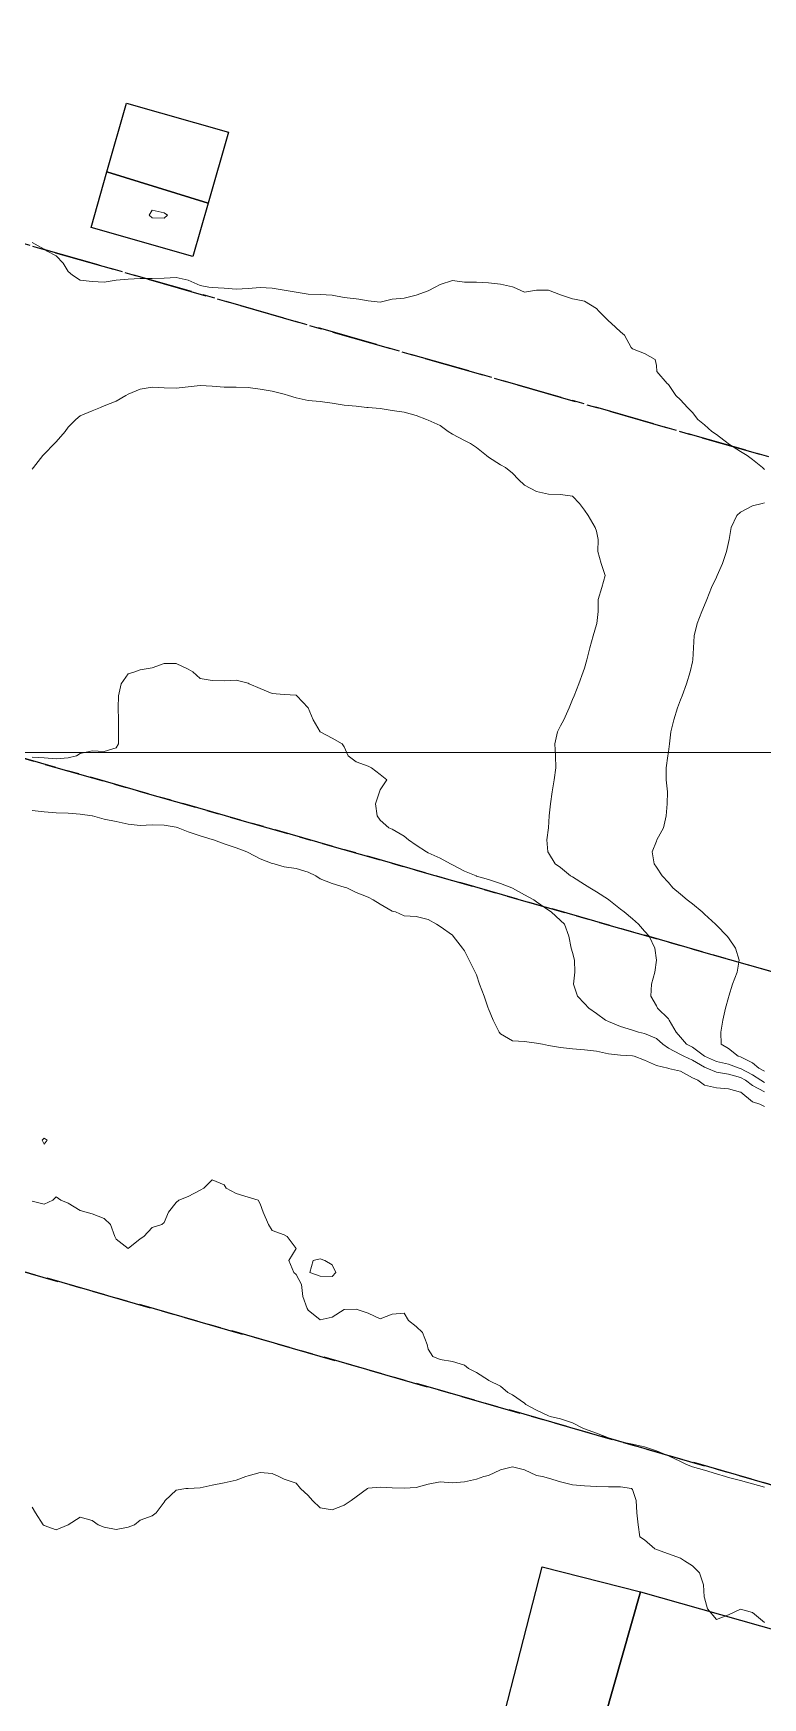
# Model space of a CAD drawing. Header units: centimetres. Extents: x 0 to 642158, y -847 to 649707.
# Drawn here: x 617834.3 to 617864.7, y 621248 to 621317.3 of the extents above; entities that cross this region are included whole.
import ezdxf

# ---------------------------------------------------------------- set-up
doc = ezdxf.new("R2010")
doc.units = ezdxf.units.CM
doc.header["$MEASUREMENT"] = 0
doc.linetypes.add('CENTERX2', pattern=[4, 2.5, -0.5, 0.5, -0.5])
doc.layers.add('MEV_grille', color=254, linetype='Continuous', lineweight=9)
doc.layers.add('WAL_topographie 0.5', color=253, linetype='Continuous', lineweight=20)
doc.layers.add('SPW_batiments', color=7, linetype='Continuous')
doc.layers.add('SPW_parcellaire cadastral', color=7, linetype='CENTERX2', lineweight=25, true_color=0xff0542)

# ---------------------------------------------------------------- blocks, each defined once
blk = doc.blocks.new('*U114')
at = {"layer": 'MEV_grille', "transparency": 33554687}
blk.add_lwpolyline([(-1338.461, 0), (1338.461, 0)], dxfattribs=at)
blk = doc.blocks.new('*U115')
at = {"layer": 'MEV_grille', "color": 0, "linetype": 'ByBlock', "lineweight": -2, "transparency": 16777216}
blk.add_blockref('*U114', (0, -1100), dxfattribs=at)

msp = doc.modelspace()

# ---------------------------------------------------------------- linework, layer by layer
at = {"layer": 'SPW_batiments'}
for points in [[(617841.581, 621310.245), (617837.366, 621311.556), (617838.186, 621314.417), (617842.429, 621313.202), (617841.581, 621310.245)], [(617841.581, 621310.245), (617840.946, 621308.026), (617836.704, 621309.241), (617837.366, 621311.556), (617841.581, 621310.245)], [(617855.489, 621253.496), (617859.587, 621252.457), (617856.621, 621242.007), (617852.889, 621243.403), (617855.489, 621253.496)], [(617866.253, 621250.574), (617865.753, 621248.574), (617867.32, 621248.058), (617866.953, 621246.474), (617874.12, 621244.225), (617874.032, 621243.927), (617872.27, 621237.959), (617872.221, 621237.791), (617856.621, 621242.007), (617859.587, 621252.457), (617866.253, 621250.574)]]:
    msp.add_lwpolyline(points, dxfattribs=at)
at = {"layer": 'SPW_parcellaire cadastral'}
for points in [[(617833.282, 621314.509), (617835.251, 621327.391), (617837.643, 621329.177), (617908.107, 621309.191), (617902.428, 621288.973), (617831.385, 621309.286), (617833.282, 621314.509)], [(617819.413, 621291.278), (617826.794, 621300.171), (617831.385, 621309.286), (617902.428, 621288.973), (617896.782, 621269.225), (617819.413, 621291.278)], [(617819.413, 621291.278), (617896.782, 621269.225), (617891.137, 621249.476), (617805.988, 621273.734), (617807.259, 621275.414), (617819.413, 621291.278)], [(617846.235, 621239.198), (617816.33, 621247.623), (617814.041, 621248.27), (617816.274, 621251.37), (617811.548, 621254.19), (617808.336, 621249.882), (617791.53, 621254.629), (617805.988, 621273.734), (617891.137, 621249.476), (617885.511, 621228.116), (617846.235, 621239.198)]]:
    msp.add_lwpolyline(points, dxfattribs=at)
at = {"layer": 'WAL_topographie 0.5'}
for points in [[(617839.887, 621309.75), (617839.75, 621309.625), (617839.25, 621309.646), (617839.119, 621309.75), (617839.25, 621309.964), (617839.75, 621309.85), (617839.887, 621309.75)], [(617834.25, 621308.612), (617834.75, 621308.333), (617834.875, 621308.25), (617835.25, 621308.062), (617835.538, 621307.75), (617835.75, 621307.401), (617835.936, 621307.25), (617836.25, 621307.052), (617836.75, 621306.996), (617837.25, 621306.967), (617837.75, 621307.05), (617838.25, 621307.091), (617838.75, 621307.117), (617839.25, 621307.121), (617839.75, 621307.128), (617840.25, 621307.15), (617840.75, 621307.048), (617841.25, 621306.827), (617841.613, 621306.75), (617841.75, 621306.735), (617842.25, 621306.707), (617842.75, 621306.676), (617843.25, 621306.701), (617843.75, 621306.744), (617844.25, 621306.71), (617844.75, 621306.636), (617845.25, 621306.552), (617845.75, 621306.464), (617846.25, 621306.453), (617846.75, 621306.417), (617847.25, 621306.327), (617847.75, 621306.269), (617847.85, 621306.25), (617848.25, 621306.191), (617848.75, 621306.125), (617849.25, 621306.25), (617849.25, 621306.25), (617849.75, 621306.292), (617850.25, 621306.417), (617850.75, 621306.604), (617851.042, 621306.75), (617851.25, 621306.859), (617851.75, 621307.028), (617852.25, 621306.966), (617852.75, 621306.964), (617853.25, 621306.938), (617853.75, 621306.882), (617854.25, 621306.764), (617854.296, 621306.75), (617854.75, 621306.55), (617855.25, 621306.63), (617855.75, 621306.632), (617856.25, 621306.431), (617856.75, 621306.265), (617856.833, 621306.25), (617857.25, 621306.167), (617857.75, 621305.87), (617857.847, 621305.75), (617858.25, 621305.359), (617858.367, 621305.25), (617858.75, 621304.891), (617858.917, 621304.75), (617859.202, 621304.25), (617859.25, 621304.183), (617859.75, 621304), (617860.194, 621303.75), (617860.25, 621303.5), (617860.272, 621303.25), (617860.694, 621302.75), (617860.75, 621302.71), (617861.053, 621302.25), (617861.25, 621302.071), (617861.544, 621301.75), (617861.75, 621301.544), (617861.975, 621301.25), (617862.25, 621301.018), (617862.561, 621300.75), (617862.75, 621300.629), (617863.236, 621300.25), (617863.25, 621300.239), (617863.75, 621299.918), (617864.031, 621299.75), (617864.25, 621299.581), (617864.672, 621299.25), (617864.75, 621299.168)], [(617834.25, 621299.183), (617834.303, 621299.25), (617834.698, 621299.75), (617834.75, 621299.81), (617835.181, 621300.25), (617835.25, 621300.321), (617835.625, 621300.75), (617835.75, 621300.921), (617836.071, 621301.25), (617836.25, 621301.4), (617836.75, 621301.612), (617837.098, 621301.75), (617837.25, 621301.819), (617837.75, 621302.009), (617838.156, 621302.25), (617838.25, 621302.295), (617838.75, 621302.504), (617839.25, 621302.586), (617839.75, 621302.562), (617840.25, 621302.555), (617840.75, 621302.61), (617841.25, 621302.657), (617841.75, 621302.635), (617842.25, 621302.59), (617842.75, 621302.598), (617843.25, 621302.581), (617843.75, 621302.513), (617844.25, 621302.422), (617844.75, 621302.302), (617844.922, 621302.25), (617845.25, 621302.143), (617845.75, 621302.034), (617846.25, 621301.994), (617846.75, 621301.924), (617847.25, 621301.846), (617847.75, 621301.801), (617848.194, 621301.75), (617848.25, 621301.745), (617848.75, 621301.7), (617849.25, 621301.624), (617849.75, 621301.547), (617850.25, 621301.413), (617850.672, 621301.25), (617850.75, 621301.214), (617851.25, 621300.992), (617851.583, 621300.75), (617851.75, 621300.64), (617852.25, 621300.377), (617852.508, 621300.25), (617852.75, 621300.087), (617853.173, 621299.75), (617853.25, 621299.675), (617853.75, 621299.364), (617853.96, 621299.25), (617854.25, 621299.011), (617854.5, 621298.75), (617854.75, 621298.519), (617855.25, 621298.25), (617855.25, 621298.25), (617855.75, 621298.136), (617856.25, 621298.125), (617856.75, 621298.058), (617857.046, 621297.75), (617857.25, 621297.475), (617857.4, 621297.25), (617857.705, 621296.75), (617857.75, 621296.6), (617857.82, 621296.25), (617857.816, 621295.75), (617857.942, 621295.25), (617858.115, 621294.75), (617857.971, 621294.25), (617857.827, 621293.75), (617857.817, 621293.25), (617857.761, 621292.75), (617857.75, 621292.713), (617857.616, 621292.25), (617857.47, 621291.75), (617857.345, 621291.25), (617857.25, 621290.904), (617857.198, 621290.75), (617857.021, 621290.25), (617856.817, 621289.75), (617856.75, 621289.595), (617856.613, 621289.25), (617856.389, 621288.75), (617856.25, 621288.5), (617856.132, 621288.25), (617856.02, 621287.75), (617856.043, 621287.25), (617856.055, 621286.75), (617855.997, 621286.25), (617855.912, 621285.75), (617855.837, 621285.25), (617855.788, 621284.75), (617855.75, 621284.25), (617855.75, 621284.25), (617855.691, 621283.75), (617855.728, 621283.25), (617855.75, 621283.218), (617856.039, 621282.75), (617856.25, 621282.6), (617856.677, 621282.25), (617856.75, 621282.208), (617857.25, 621281.889), (617857.474, 621281.75), (617857.75, 621281.59), (617858.25, 621281.268), (617858.274, 621281.25), (617858.75, 621280.869), (617858.91, 621280.75), (617859.25, 621280.464), (617859.506, 621280.25), (617859.75, 621279.955), (617859.941, 621279.75), (617860.177, 621279.25), (617860.25, 621278.75), (617860.25, 621278.75), (617860.25, 621278.75), (617860.188, 621278.25), (617860.046, 621277.75), (617860.012, 621277.25), (617860.25, 621276.845), (617860.295, 621276.75), (617860.75, 621276.298), (617860.78, 621276.25), (617861.076, 621275.75), (617861.25, 621275.536), (617861.501, 621275.25), (617861.75, 621275.121), (617862.249, 621274.75), (617862.25, 621274.749), (617862.75, 621274.533), (617863.25, 621274.415), (617863.702, 621274.25), (617863.75, 621274.235), (617864.25, 621273.966), (617864.598, 621273.75), (617864.75, 621273.657)], [(617864.75, 621297.781), (617864.65, 621297.75), (617864.25, 621297.656), (617863.75, 621297.384), (617863.597, 621297.25), (617863.357, 621296.75), (617863.285, 621296.25), (617863.25, 621296.125), (617863.166, 621295.75), (617862.995, 621295.25), (617862.779, 621294.75), (617862.75, 621294.682), (617862.545, 621294.25), (617862.351, 621293.75), (617862.25, 621293.52), (617862.144, 621293.25), (617861.95, 621292.75), (617861.824, 621292.25), (617861.798, 621291.75), (617861.77, 621291.25), (617861.75, 621291.155), (617861.658, 621290.75), (617861.503, 621290.25), (617861.32, 621289.75), (617861.25, 621289.579), (617861.129, 621289.25), (617860.97, 621288.75), (617860.853, 621288.25), (617860.793, 621287.75), (617860.75, 621287.417), (617860.728, 621287.25), (617860.654, 621286.75), (617860.66, 621286.25), (617860.708, 621285.75), (617860.69, 621285.25), (617860.649, 621284.75), (617860.543, 621284.25), (617860.27, 621283.75), (617860.25, 621283.698), (617860.069, 621283.25), (617860.151, 621282.75), (617860.25, 621282.621), (617860.487, 621282.25), (617860.75, 621281.976), (617860.936, 621281.75), (617861.25, 621281.496), (617861.535, 621281.25), (617861.75, 621281.085), (617862.161, 621280.75), (617862.25, 621280.664), (617862.712, 621280.25), (617862.75, 621280.207), (617863.198, 621279.75), (617863.25, 621279.675), (617863.542, 621279.25), (617863.689, 621278.75), (617863.606, 621278.25), (617863.417, 621277.75), (617863.27, 621277.25), (617863.25, 621277.189), (617863.126, 621276.75), (617863.009, 621276.25), (617862.937, 621275.75), (617862.95, 621275.25), (617863.25, 621275.074), (617863.651, 621274.75), (617863.75, 621274.722), (617864.25, 621274.469), (617864.519, 621274.25), (617864.75, 621274.127)], [(617834.25, 621287.195), (617834.75, 621287.163), (617835.25, 621287.126), (617835.75, 621287.171), (617836.098, 621287.25), (617836.25, 621287.35), (617836.75, 621287.454), (617837.25, 621287.427), (617837.75, 621287.583), (617837.845, 621287.75), (617837.852, 621288.25), (617837.843, 621288.75), (617837.832, 621289.25), (617837.848, 621289.75), (617837.956, 621290.25), (617838.25, 621290.655), (617838.525, 621290.75), (617838.75, 621290.829), (617839.25, 621290.907), (617839.75, 621291.086), (617840.25, 621291.089), (617840.75, 621290.857), (617840.946, 621290.75), (617841.25, 621290.47), (617841.75, 621290.382), (617842.25, 621290.368), (617842.75, 621290.402), (617843.25, 621290.268), (617843.292, 621290.25), (617843.75, 621290.046), (617844.25, 621289.841), (617844.75, 621289.8), (617845.25, 621289.778), (617845.276, 621289.75), (617845.75, 621289.25), (617845.75, 621289.25), (617845.957, 621288.75), (617846.25, 621288.25), (617846.25, 621288.25), (617846.75, 621287.983), (617847.162, 621287.75), (617847.25, 621287.625), (617847.417, 621287.25), (617847.75, 621287), (617848.25, 621286.816), (617848.389, 621286.75), (617848.75, 621286.467), (617849.028, 621286.25), (617848.75, 621285.833), (617848.719, 621285.75), (617848.553, 621285.25), (617848.614, 621284.75), (617848.75, 621284.568), (617849.112, 621284.25), (617849.25, 621284.201), (617849.75, 621283.904), (617849.921, 621283.75), (617850.25, 621283.536), (617850.677, 621283.25), (617850.75, 621283.215), (617851.25, 621282.99), (617851.668, 621282.75), (617851.75, 621282.712), (617852.25, 621282.453), (617852.736, 621282.25), (617852.75, 621282.245), (617853.25, 621282.105), (617853.75, 621281.942), (617854.228, 621281.75), (617854.25, 621281.74), (617854.75, 621281.466), (617855.146, 621281.25), (617855.25, 621281.176), (617855.75, 621280.824), (617855.871, 621280.75), (617856.25, 621280.402), (617856.422, 621280.25), (617856.601, 621279.75), (617856.692, 621279.25), (617856.75, 621279.064), (617856.844, 621278.75), (617856.854, 621278.25), (617856.796, 621277.75), (617856.969, 621277.25), (617857.25, 621276.948), (617857.43, 621276.75), (617857.75, 621276.525), (617858.134, 621276.25), (617858.25, 621276.198), (617858.75, 621275.99), (617859.25, 621275.825), (617859.5, 621275.75), (617859.75, 621275.687), (617860.25, 621275.478), (617860.51, 621275.25), (617860.75, 621275.086), (617861.25, 621274.822), (617861.389, 621274.75), (617861.75, 621274.578), (617862.25, 621274.287), (617862.342, 621274.25), (617862.75, 621274.09), (617863.25, 621274.007), (617863.75, 621273.866), (617863.952, 621273.75), (617864.25, 621273.529), (617864.75, 621273.262)], [(617834.25, 621284.969), (617834.75, 621284.913), (617835.25, 621284.881), (617835.75, 621284.858), (617836.25, 621284.82), (617836.75, 621284.753), (617836.771, 621284.75), (617837.25, 621284.616), (617837.75, 621284.515), (617838.25, 621284.409), (617838.75, 621284.355), (617839.25, 621284.377), (617839.75, 621284.362), (617840.25, 621284.274), (617840.33, 621284.25), (617840.75, 621284.081), (617841.25, 621283.915), (617841.75, 621283.765), (617841.806, 621283.75), (617842.25, 621283.585), (617842.75, 621283.418), (617843.198, 621283.25), (617843.25, 621283.222), (617843.75, 621282.961), (617844.25, 621282.764), (617844.325, 621282.75), (617844.75, 621282.63), (617845.25, 621282.565), (617845.75, 621282.401), (617846.062, 621282.25), (617846.25, 621282.129), (617846.75, 621281.932), (617847.25, 621281.784), (617847.35, 621281.75), (617847.75, 621281.565), (617848.25, 621281.365), (617848.458, 621281.25), (617848.75, 621281.081), (617849.25, 621280.789), (617849.389, 621280.75), (617849.75, 621280.583), (617850.25, 621280.568), (617850.75, 621280.439), (617851.088, 621280.25), (617851.25, 621280.147), (617851.75, 621279.781), (617851.786, 621279.75), (617852.179, 621279.25), (617852.25, 621279.136), (617852.446, 621278.75), (617852.698, 621278.25), (617852.75, 621278.141), (617852.886, 621277.75), (617853.072, 621277.25), (617853.238, 621276.75), (617853.25, 621276.715), (617853.451, 621276.25), (617853.702, 621275.75), (617853.75, 621275.682), (617854.25, 621275.392), (617854.75, 621275.365), (617855.25, 621275.297), (617855.5, 621275.25), (617855.75, 621275.198), (617856.25, 621275.114), (617856.75, 621275.051), (617857.25, 621275.015), (617857.75, 621274.963), (617858.25, 621274.846), (617858.75, 621274.788), (617859.25, 621274.764), (617859.316, 621274.75), (617859.75, 621274.583), (617860.25, 621274.362), (617860.726, 621274.25), (617860.75, 621274.241), (617861.25, 621274.127), (617861.75, 621273.85), (617861.978, 621273.75), (617862.25, 621273.537), (617862.75, 621273.428), (617863.25, 621273.388), (617863.75, 621273.256), (617863.76, 621273.25), (617864.25, 621272.844), (617864.556, 621272.75), (617864.75, 621272.656)], [(617834.875, 621271.25), (617834.75, 621271.083), (617834.667, 621271.25), (617834.75, 621271.333), (617834.875, 621271.25)], [(617834.25, 621268.708), (617834.75, 621268.594), (617835.107, 621268.75), (617835.25, 621268.893), (617835.45, 621268.75), (617835.75, 621268.625), (617836.25, 621268.321), (617836.5, 621268.25), (617836.75, 621268.194), (617837.25, 621268), (617837.515, 621267.75), (617837.7, 621267.25), (617837.75, 621267.139), (617838.25, 621266.75), (617838.75, 621267.141), (617838.897, 621267.25), (617839.25, 621267.625), (617839.65, 621267.75), (617839.75, 621267.833), (617839.929, 621268.25), (617840.25, 621268.659), (617840.361, 621268.75), (617840.75, 621268.909), (617841.25, 621269.175), (617841.4, 621269.25), (617841.75, 621269.6), (617842.25, 621269.4), (617842.338, 621269.25), (617842.75, 621269.031), (617843.25, 621268.878), (617843.667, 621268.75), (617843.75, 621268.607), (617843.869, 621268.25), (617844.094, 621267.75), (617844.25, 621267.5), (617844.75, 621267.317), (617844.875, 621267.25), (617845.25, 621266.75), (617845.25, 621266.75), (617845.25, 621266.75), (617844.938, 621266.25), (617845.15, 621265.75), (617845.25, 621265.667), (617845.467, 621265.25), (617845.53, 621264.75), (617845.701, 621264.25), (617845.75, 621264.179), (617846.25, 621263.774), (617846.75, 621263.885), (617847.25, 621264.199), (617847.75, 621264.225), (617848.25, 621264.048), (617848.75, 621263.816), (617849.25, 621264.017), (617849.75, 621264.054), (617849.925, 621263.75), (617850.25, 621263.5), (617850.505, 621263.25), (617850.702, 621262.75), (617850.75, 621262.55), (617850.938, 621262.25), (617851.25, 621262.131), (617851.75, 621262.045), (617852.25, 621261.893), (617852.417, 621261.75), (617852.75, 621261.583), (617853.25, 621261.26), (617853.266, 621261.25), (617853.75, 621261.019), (617854.068, 621260.75), (617854.25, 621260.661), (617854.75, 621260.306), (617854.81, 621260.25), (617855.25, 621260.016), (617855.75, 621259.78), (617855.828, 621259.75), (617856.25, 621259.661), (617856.75, 621259.489), (617857.215, 621259.25), (617857.25, 621259.237), (617857.75, 621259.062), (617858.25, 621258.871), (617858.558, 621258.75), (617858.75, 621258.692), (617859.25, 621258.606), (617859.75, 621258.493), (617860.25, 621258.32), (617860.415, 621258.25), (617860.75, 621258.122), (617861.25, 621257.877), (617861.502, 621257.75), (617861.75, 621257.658), (617862.25, 621257.516), (617862.75, 621257.366), (617863.131, 621257.25), (617863.25, 621257.213), (617863.75, 621257.084), (617864.25, 621256.949), (617864.75, 621256.813)], [(617846.9, 621265.75), (617846.75, 621265.577), (617846.25, 621265.598), (617845.812, 621265.75), (617845.95, 621266.25), (617846.25, 621266.318), (617846.438, 621266.25), (617846.75, 621266.071), (617846.9, 621265.75)], [(617834.25, 621255.977), (617834.397, 621255.75), (617834.714, 621255.25), (617834.75, 621255.22), (617835.25, 621255.042), (617835.75, 621255.25), (617835.75, 621255.25), (617836.25, 621255.567), (617836.75, 621255.422), (617837, 621255.25), (617837.25, 621255.146), (617837.75, 621255.046), (617838.25, 621255.15), (617838.513, 621255.25), (617838.75, 621255.438), (617839.25, 621255.625), (617839.411, 621255.75), (617839.75, 621256.182), (617839.797, 621256.25), (617840.25, 621256.689), (617840.65, 621256.75), (617840.75, 621256.762), (617841.25, 621256.779), (617841.75, 621256.891), (617842.25, 621256.994), (617842.75, 621257.106), (617843.156, 621257.25), (617843.25, 621257.284), (617843.75, 621257.421), (617844.25, 621257.386), (617844.522, 621257.25), (617844.75, 621257.146), (617845.25, 621256.979), (617845.433, 621256.75), (617845.75, 621256.462), (617845.929, 621256.25), (617846.25, 621255.945), (617846.75, 621255.875), (617847.25, 621256.061), (617847.543, 621256.25), (617847.75, 621256.412), (617848.213, 621256.75), (617848.25, 621256.776), (617848.75, 621256.81), (617849.25, 621256.786), (617849.75, 621256.776), (617850.25, 621256.794), (617850.75, 621256.939), (617851.25, 621257.032), (617851.75, 621256.991), (617852.25, 621257.03), (617852.75, 621257.146), (617853.063, 621257.25), (617853.25, 621257.304), (617853.75, 621257.534), (617854.25, 621257.651), (617854.75, 621257.533), (617855.25, 621257.292), (617855.5, 621257.25), (617855.75, 621257.182), (617856.25, 621257.039), (617856.75, 621256.906), (617857.25, 621256.865), (617857.75, 621256.84), (617858.25, 621256.826), (617858.75, 621256.832), (617859.205, 621256.75), (617859.25, 621256.717), (617859.406, 621256.25), (617859.438, 621255.75), (617859.485, 621255.25), (617859.559, 621254.75), (617859.75, 621254.618), (617860.189, 621254.25), (617860.25, 621254.221), (617860.75, 621254.042), (617861.25, 621253.85), (617861.417, 621253.75), (617861.75, 621253.539), (617862.047, 621253.25), (617862.207, 621252.75), (617862.244, 621252.25), (617862.25, 621252.2), (617862.379, 621251.75), (617862.75, 621251.302), (617863.25, 621251.5), (617863.75, 621251.731), (617864.25, 621251.591), (617864.667, 621251.25), (617864.75, 621251.175)]]:
    msp.add_lwpolyline(points, dxfattribs=at)

# ---------------------------------------------------------------- block references
at = {"layer": 'MEV_grille', "transparency": 33554687}
msp.add_blockref('*U115', (616669.481, 622387.381), dxfattribs=at)

doc.saveas('drawing.dxf')
